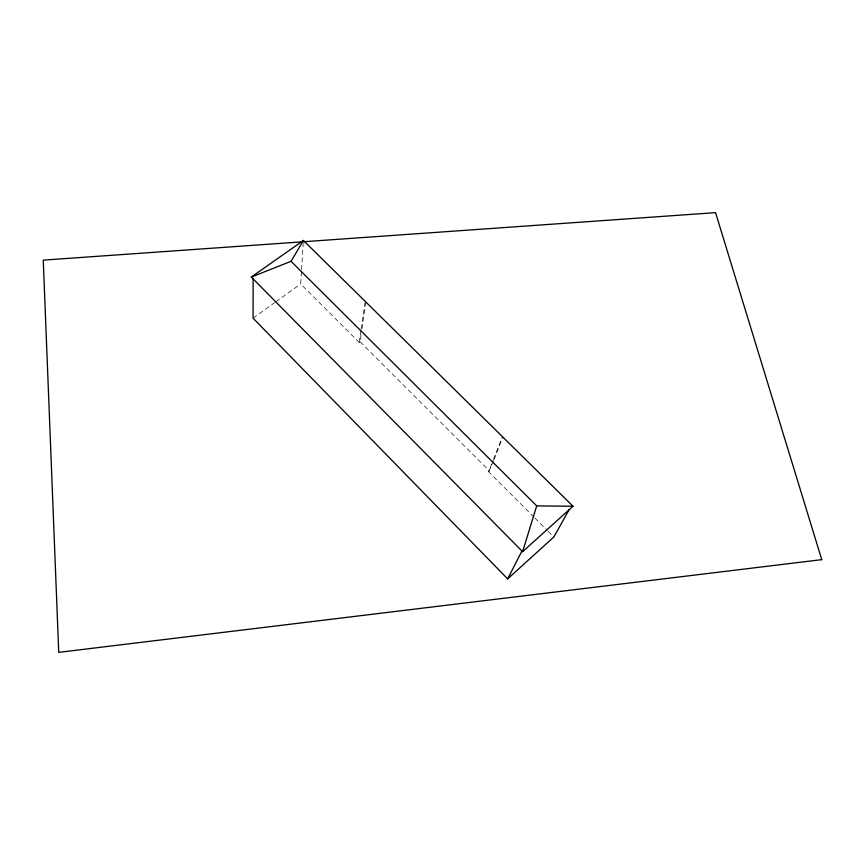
<?xml version="1.0" encoding="UTF-8"?>
<svg xmlns="http://www.w3.org/2000/svg" width="865" height="865" viewBox="0 0 865 865"><rect width="100%" height="100%" fill="white"/><g stroke="black" fill="none" stroke-linecap="round" stroke-linejoin="round"><path stroke-width="0.65" stroke-dasharray="4.33 3.24" d="M361.051 335.101L360.078 341.707L359.159 342.399L300.685 283.958L301.496 270.832M301.582 269.523L303.204 243.281M359.159 342.399L360.9 330.517M361.094 329.197L364.954 302.804M362.024 328.495L365.917 302.08M534.008 517.162L488.639 471.814L493.061 460.504M493.558 459.25L501.905 437.885M488.639 471.814L493.483 460.98M493.98 459.726L502.857 437.085M253.067 318.169L274.713 302.62M275.794 301.842L300.685 283.958M360.078 341.707L489.547 471.047M534.948 518.103L547.242 530.386M548.183 531.326L553.849 537.003"/><path stroke-width="1.3" d="M253.153 278.53L253.067 318.169L507.658 578.88L553.849 537.003L569.17 509.55M522.59 551.675L536.711 505.895L291.051 261.295L251.293 277.06L522.59 551.675L573.019 506.252L303.41 240.459L251.293 277.06M507.658 578.88L521.973 550.951M291.051 261.295L303.41 240.459M536.711 505.895L573.019 506.252M821.75 559.644L58.744 652.361L43.25 260.127L715.55 212.639L821.75 559.644"/></g></svg>
